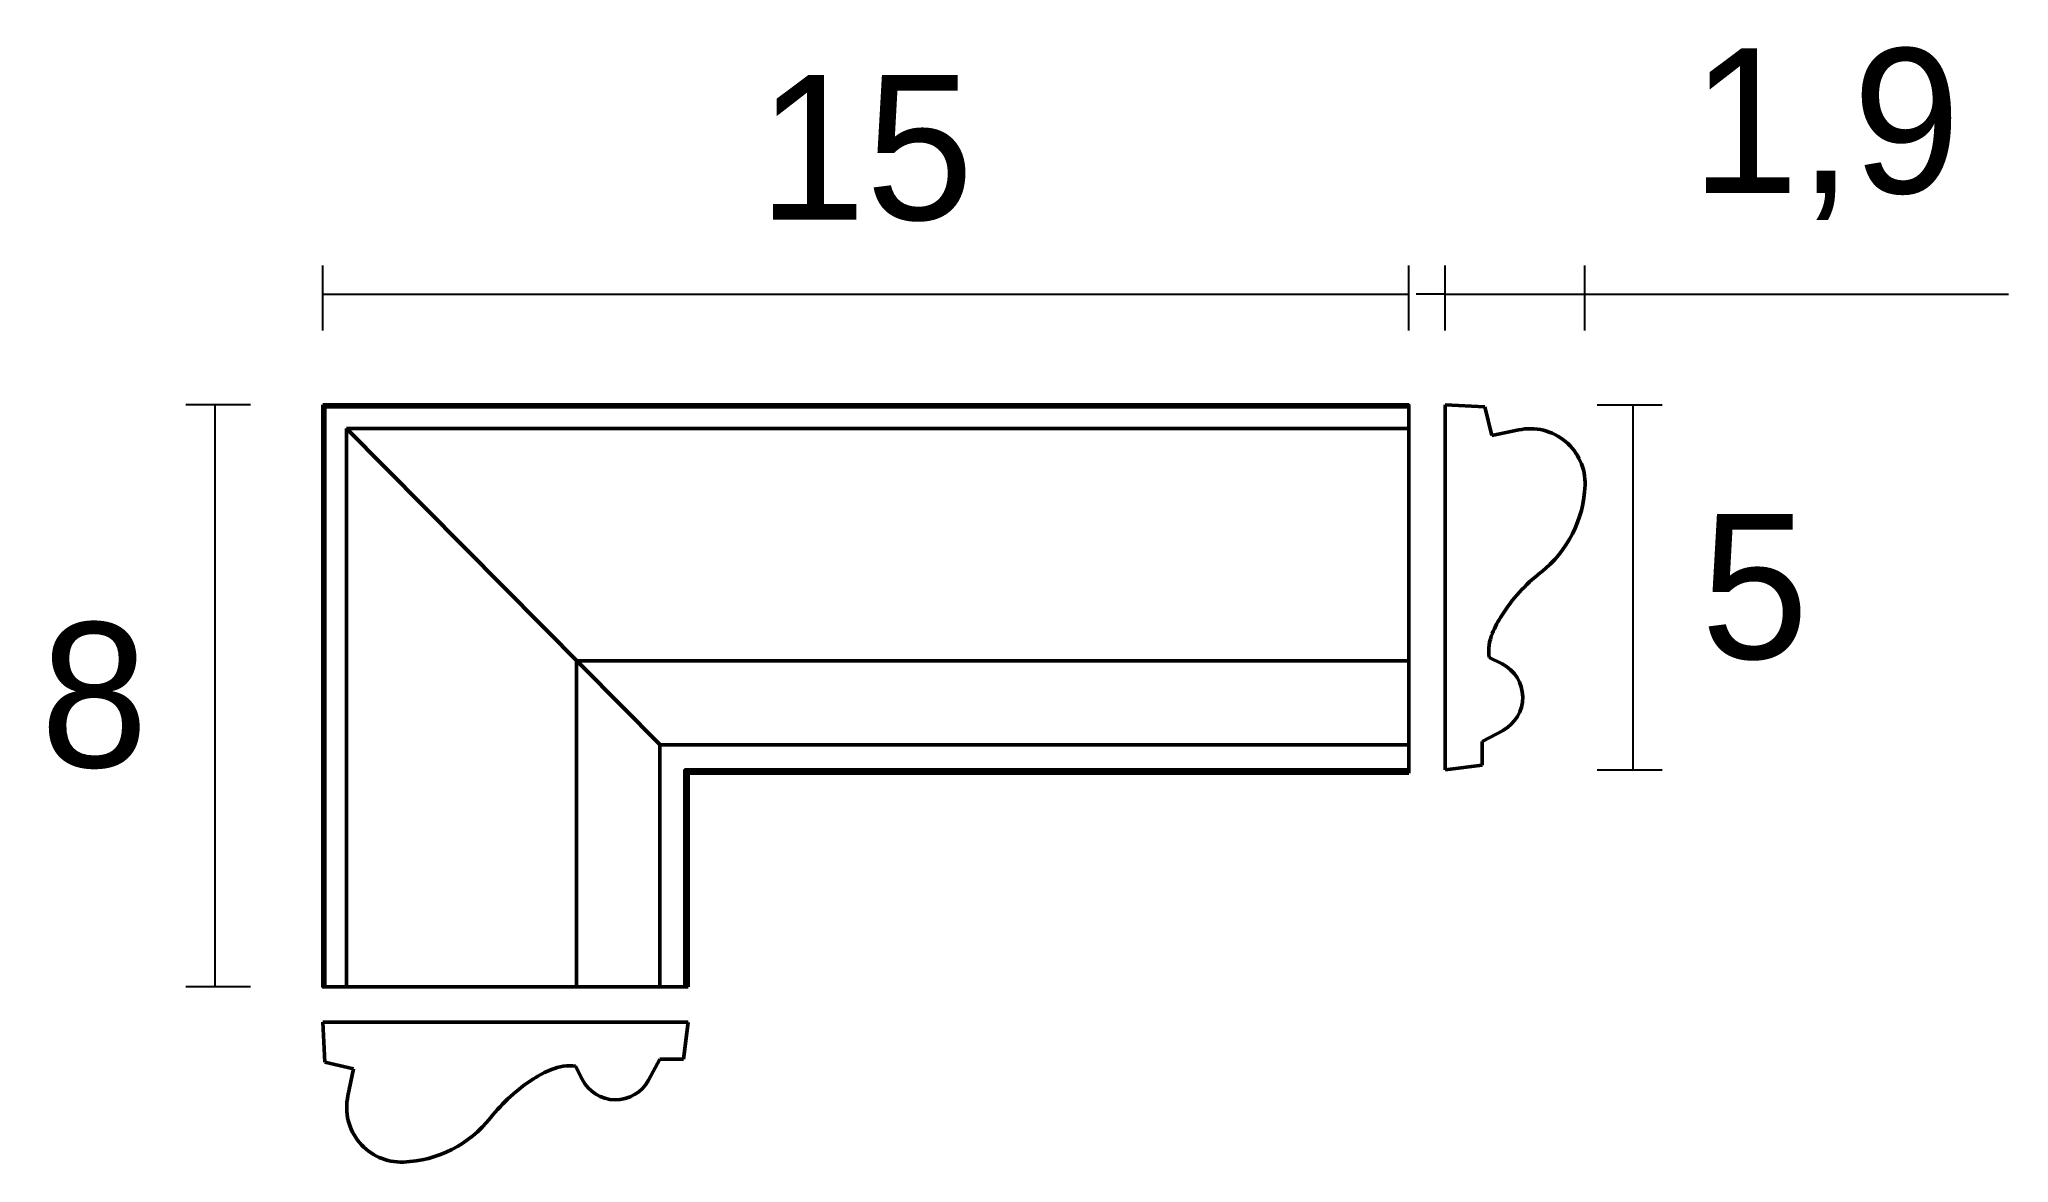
# Model space of a CAD drawing. Header units: millimetres. Extents: x -40 to 232, y -23 to 132.
import ezdxf

# ---------------------------------------------------------------- set-up
doc = ezdxf.new("R2010")
doc.units = ezdxf.units.MM
doc.layers.get('Defpoints').update_dxf_attribs({"color": 47})
doc.layers.add('cotation', color=7, linetype='Continuous', lineweight=30)
doc.layers.add('face lisse', color=7, linetype='Continuous', lineweight=50)
doc.styles.add('TENOR SANS', font='TenorSans-Regular.ttf')
doc.dimstyles.new('Com° 8 cm TENOR SANS', dxfattribs={"dimtxt": 20, "dimasz": 4, "dimexe": 4, "dimexo": 10, "dimgap": 10, "dimtad": 2, "dimtih": 1, "dimtoh": 1, "dimdec": 1, "dimlfac": 0.1, "dimtxsty": 'TENOR SANS', "dimblk": 'NONE', "dimcen": 2.5, "dimadec": 0, "dimazin": 0, "dimtfac": 1, "dimtdec": 1, "dimtmove": 0, "dimatfit": 3, "dimfxl": 5, "dimfxlon": 1, "dimarcsym": 0})

# ---------------------------------------------------------------- blocks, each defined once
blk = doc.blocks.new('1101E')
at = {"layer": 'face lisse', "ltscale": 0.1}
for p, q in [((0, 0), (0.29, -0.29)), ((0.29, -80.46), (0.29, -0.29)), ((150, -0.29), (0.29, -0.29)), ((3.26, -3.28), (3.26, -80.46)), ((150, -3.28), (3.26, -3.28)), ((3.26, -3.28), (46.58, -47)), ((35.04, -80.46), (35.04, -35.36)), ((35.04, -35.36), (150, -35.36)), ((46.54, -80.46), (46.54, -46.97)), ((46.54, -46.97), (150, -46.97)), ((46.54, -47), (46.58, -47)), ((50, -50.46), (50.46, -50.92)), ((50, -50.46), (150, -50.46)), ((50.46, -80.46), (50.46, -50.92)), ((50.46, -50.92), (150, -50.92)), ((150, -50), (150, -50.92)), ((50, -80.46), (50.46, -80.46))]:
    blk.add_line(p, q, dxfattribs=at)
at = {"layer": 'face lisse', "color": 0, "lineweight": 50, "extrusion": (0, 0, -1)}
for p, q in [((155.02, -50.46), (155.02, 0)), ((155.02, 0), (160.52, -0.29)), ((160.52, -0.29), (161.46, -4.23)), ((161.46, -4.23), (165.18, -3.46)), ((161.09, -34.9), (162.91, -35.81)), ((163.01, -44.99), (160.13, -46.54)), ((160.13, -46.54), (160.13, -49.79)), ((160.13, -49.79), (155.02, -50.46)), ((50.46, -85.34), (0, -85.34)), ((50.46, -85.34), (0, -85.34)), ((0, -85.34), (0.29, -90.85)), ((49.79, -90.46), (50.46, -85.34)), ((0.29, -90.85), (4.23, -91.79)), ((4.23, -91.79), (3.46, -95.51)), ((34.9, -91.42), (35.81, -93.23)), ((44.99, -93.34), (46.54, -90.46)), ((46.54, -90.46), (49.79, -90.46))]:
    blk.add_line(p, q, dxfattribs=at)
at = {"layer": 'face lisse', "ltscale": 0.1}
for points in [[(0, 0), (150, 0), (150, -50)], [(50, -50.46), (50, -50.46), (50, -70.46), (50, -80.46), (0, -80.46), (0, 0)]]:
    blk.add_lwpolyline(points, dxfattribs=at)
at = {"layer": 'face lisse', "color": 0, "lineweight": 50, "extrusion": (0, 0, -1)}
for centre, radius, start, end in [((-166.78, -10.85), 7.56, 77.7906, 182.0551), ((-158.29, -10.54), 16.06, 182.0551, 231.8211), ((-183.02, -42), 23.96, 32.5687, 51.8211), ((-176.56, -37.87), 16.29, 22.7056, 32.5687), ((-167.44, -34.05), 6.4, 352.3711, 22.7056), ((-160.55, -40.43), 5.18, 116.9844, 241.7216), ((-37.87, -106.88), 16.29, 57.4313, 67.2944), ((-34.05, -97.77), 6.4, 67.2944, 97.6289), ((-42, -113.35), 23.96, 38.1789, 57.4313), ((-40.43, -90.88), 5.18, 208.2784, 333.0156), ((-10.85, -97.11), 7.56, 267.9449, 12.2094), ((-10.54, -88.61), 16.06, 218.1789, 267.9449)]:
    blk.add_arc(centre, radius, start, end, dxfattribs=at)
blk = doc.blocks.new('*D69')
at = {"layer": 'cotation', "color": 0, "lineweight": -2, "transparency": 16777216}
for p, q in [((175.18, 81.53), (184.18, 81.53)), ((180.18, 31.07), (180.18, 81.53)), ((175.18, 31.07), (184.18, 31.07))]:
    blk.add_line(p, q, dxfattribs=at)
at = {"layer": 'Defpoints', "color": 0, "transparency": 16777216}
for p in [(-0.83, 81.53), (180.18, 81.53), (-0.83, 31.07)]:
    blk.add_point(p, dxfattribs=at)
at = {"layer": 'cotation', "color": 0, "transparency": 16777216, "insert": (196.95, 56.3), "char_height": 20, "width": 1.1942, "attachment_point": 5, "style": 'TENOR SANS'}
blk.add_mtext('5', dxfattribs=at)
blk = doc.blocks.new('_None')
blk = doc.blocks.new('*D70')
at = {"layer": 'cotation', "color": 0, "lineweight": -2, "ltscale": 0.1, "transparency": 16777216}
for p, q in [((-10.83, 81.53), (-19.77, 81.53)), ((-15.77, 81.53), (-15.77, 1.07)), ((-10.83, 1.07), (-19.77, 1.07))]:
    blk.add_line(p, q, dxfattribs=at)
at = {"layer": 'Defpoints', "color": 0, "ltscale": 0.1, "transparency": 16777216}
for p in [(-0.83, 81.53), (-15.77, 1.07), (-0.83, 1.07)]:
    blk.add_point(p, dxfattribs=at)
at = {"layer": 'cotation', "color": 0, "ltscale": 0.1, "transparency": 16777216, "insert": (-32.41, 41.3), "char_height": 20, "attachment_point": 5, "style": 'TENOR SANS'}
blk.add_mtext('8', dxfattribs=at)
blk = doc.blocks.new('*D71')
at = {"layer": 'cotation', "color": 0, "lineweight": -2, "ltscale": 0.1, "transparency": 16777216}
for p, q in [((-0.83, 91.82), (-0.83, 100.82)), ((149.17, 91.82), (149.17, 100.82)), ((-0.83, 96.82), (149.17, 96.82))]:
    blk.add_line(p, q, dxfattribs=at)
at = {"layer": 'Defpoints', "color": 0, "ltscale": 0.1, "transparency": 16777216}
for p in [(149.17, 96.82), (-0.83, 81.53), (149.17, 81.53)]:
    blk.add_point(p, dxfattribs=at)
at = {"layer": 'cotation', "color": 0, "ltscale": 0.1, "transparency": 16777216, "insert": (74.17, 116.98), "char_height": 20, "attachment_point": 5, "style": 'TENOR SANS'}
blk.add_mtext('15', dxfattribs=at)
blk = doc.blocks.new('*D72')
at = {"layer": 'cotation', "color": 0, "lineweight": -2, "ltscale": 0.1, "transparency": 16777216}
for p, q in [((154.18, 91.82), (154.18, 100.82)), ((173.5, 91.82), (173.5, 100.82)), ((154.18, 96.82), (150.18, 96.82)), ((154.18, 96.82), (173.5, 96.82)), ((173.5, 96.82), (232.02, 96.82))]:
    blk.add_line(p, q, dxfattribs=at)
at = {"layer": 'Defpoints', "color": 0, "ltscale": 0.1, "transparency": 16777216}
for p in [(173.5, 96.82), (154.18, 81.53), (173.5, 70.41)]:
    blk.add_point(p, dxfattribs=at)
at = {"layer": 'cotation', "color": 0, "ltscale": 0.1, "transparency": 16777216, "insert": (206.76, 118.94), "char_height": 20, "attachment_point": 5, "style": 'TENOR SANS'}
blk.add_mtext('1,9', dxfattribs=at)

msp = doc.modelspace()

# ---------------------------------------------------------------- block references
at = {"layer": 'face lisse', "ltscale": 0.1}
msp.add_blockref('1101E', (-0.83, 81.53), dxfattribs=at)

# ---------------------------------------------------------------- dimensions: what is measured, and where the dimension line sits
at = {"layer": 'cotation', "ltscale": 0.1}
for base, p1, p2, picture, middle in [((173.5, 96.82), (154.18, 81.53), (173.5, 70.41), '*D72', (206.76, 118.94)), ((149.17, 96.82), (-0.83, 81.53), (149.17, 81.53), '*D71', (74.17, 116.98))]:
    dim = msp.add_linear_dim(base=base, p1=p1, p2=p2, dimstyle='Com° 8 cm TENOR SANS', dxfattribs=at)
    dim.commit()
    dim.dimension.update_dxf_attribs({"geometry": picture, "text_midpoint": middle})
dim = msp.add_linear_dim(base=(-15.77, 1.07), p1=(-0.83, 81.53), p2=(-0.83, 1.07), angle=90, dimstyle='Com° 8 cm TENOR SANS', dxfattribs=at)
dim.commit()
dim.dimension.update_dxf_attribs({"geometry": '*D70', "text_midpoint": (-32.41, 41.3)})
at = {"layer": 'cotation'}
dim = msp.add_linear_dim(base=(180.18, 81.53), p1=(-0.83, 31.07), p2=(-0.83, 81.53), angle=90, dimstyle='Com° 8 cm TENOR SANS', dxfattribs=at)
dim.commit()
dim.dimension.update_dxf_attribs({"geometry": '*D69', "text_midpoint": (196.95, 56.3)})

doc.saveas('drawing.dxf')
